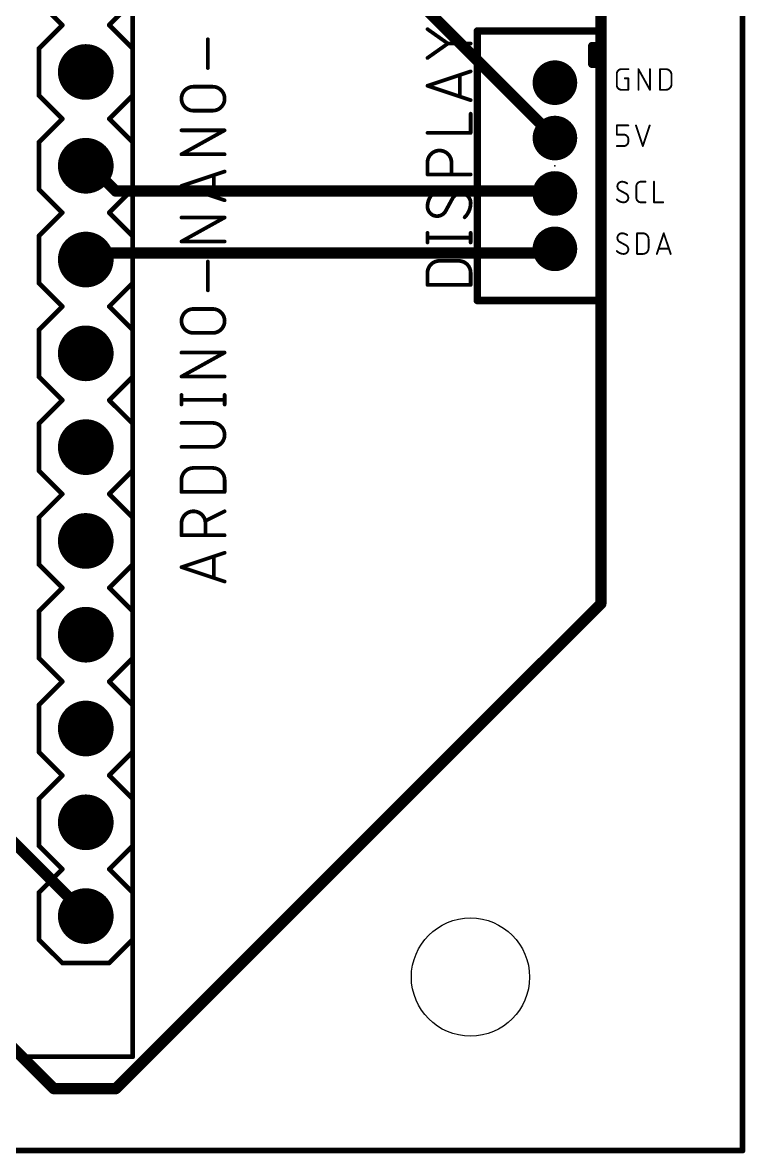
# Model space of a CAD drawing. Extents: x 0.6 to 3.55, y 0 to 3.95.
# Drawn here: x 2.783 to 3.553, y -0.003 to 1.203 of the extents above; entities that cross this region are included whole.
import ezdxf

# ---------------------------------------------------------------- set-up
doc = ezdxf.new("R2010")
doc.units = 0
for name, color, linetype in [('1', 12, 'CONTINUOUS'), ('16', 132, 'CONTINUOUS'), ('17', 110, 'CONTINUOUS'), ('20', 31, 'CONTINUOUS'), ('21', 253, 'CONTINUOUS'), ('23', 53, 'CONTINUOUS'), ('27', 253, 'CONTINUOUS')]:
    doc.layers.add(name, color=color, linetype=linetype)

# ---------------------------------------------------------------- blocks, each defined once
blk = doc.blocks.new('ROUNDP')
at = {"const_width": 0.5}
blk.add_lwpolyline([(0, -0.25, 1), (0, 0.25, 1), (0, -0.25)], format="xyb", dxfattribs=at)

msp = doc.modelspace()

# ---------------------------------------------------------------- linework, layer by layer
at = {"layer": '1', "const_width": 0.006}
for points in [[(3.55, 0), (3.55, 3.65)], [(0.6, 0), (3.55, 0)]]:
    msp.add_lwpolyline(points, dxfattribs=at)
at = {"layer": '1', "const_width": 0.003}
for points in [[(3.5485, 0, 1), (3.5515, 0)], [(3.55, -0.0015, 1), (3.55, 0.0015)]]:
    msp.add_lwpolyline(points, format="xyb", dxfattribs=at)
at = {"layer": '16', "const_width": 0.012}
for points in [[(3.399, 1.43), (3.399, 0.583)], [(3.079528, 1.35), (3.35, 1.079528)], [(2.86, 1.045), (2.85, 1.05)], [(2.86, 1.045), (2.882, 1.023)], [(2.882, 1.023), (3.344, 1.023)], [(3.344, 1.023), (3.35, 1.020472)], [(3.344, 0.957), (3.35, 0.961417)], [(2.86, 0.957), (2.85, 0.95)], [(2.86, 0.957), (3.344, 0.957)], [(3.399, 0.583), (2.882, 0.066)], [(2.849, 0.253), (2.607, 0.495)], [(2.849, 0.253), (2.85, 0.25)], [(2.816, 0.066), (2.64, 0.242)], [(2.882, 0.066), (2.816, 0.066)]]:
    msp.add_lwpolyline(points, dxfattribs=at)
at = {"layer": '16', "const_width": 0.006}
for points in [[(3.347879, 1.077406, 1), (3.352121, 1.081649)], [(2.851342, 1.052683, 1), (2.848658, 1.047317)], [(2.862121, 1.047121, 1), (2.857879, 1.042879)], [(2.858658, 1.042317, 1), (2.861342, 1.047683)], [(2.882, 1.026, 1), (2.882, 1.02)], [(2.879879, 1.020879, 1), (2.884121, 1.025121)], [(3.345165, 1.025765, 1), (3.342835, 1.020235)], [(3.344, 1.02, 1), (3.344, 1.026)], [(3.348835, 1.017708, 1), (3.351165, 1.023237)], [(3.351779, 0.959001, 1), (3.348221, 0.963833)], [(2.84828, 0.952458, 1), (2.85172, 0.947542)], [(2.86, 0.96, 1), (2.86, 0.954)], [(2.86172, 0.954542, 1), (2.85828, 0.959458)], [(3.342221, 0.959416, 1), (3.345779, 0.954584)], [(3.344, 0.954, 1), (3.344, 0.96)], [(3.396, 0.583, 1), (3.402, 0.583)], [(3.401121, 0.580879, 1), (3.396879, 0.585121)], [(2.851846, 0.253949, 1), (2.846154, 0.252051)], [(2.846879, 0.250879, 1), (2.851121, 0.255121)], [(2.847154, 0.249051, 1), (2.852846, 0.250949)], [(2.816, 0.069, 1), (2.816, 0.063)], [(2.813879, 0.063879, 1), (2.818121, 0.068121)], [(2.879879, 0.068121, 1), (2.884121, 0.063879)], [(2.882, 0.063, 1), (2.882, 0.069)]]:
    msp.add_lwpolyline(points, format="xyb", dxfattribs=at)
at = {"layer": '20'}
for p, q in [((3.549213, 0), (3.549213, 3.637008)), ((0.6, 0), (3.549213, 0))]:
    msp.add_line(p, q, dxfattribs=at)
msp.add_circle((3.26, 0.185), 0.062992, dxfattribs=at)
at = {"layer": '21'}
for points, const_width in [([(2.825, 1.2), (2.8, 1.225)], 0.005), ([(2.875, 1.2), (2.9, 1.225)], 0.005), ([(2.9, 1.175), (2.9, 1.225)], 0.005), ([(2.8, 1.175), (2.825, 1.2)], 0.005), ([(2.9, 1.175), (2.875, 1.2)], 0.005), ([(3.267323, 0.906299), (3.267323, 1.193701)], 0.008), ([(3.267323, 1.193701), (3.397244, 1.193701)], 0.008), ([(3.397244, 0.906299), (3.397244, 1.193701)], 0.008), ([(3.38937, 1.177953), (3.395276, 1.177953)], 0.008), ([(3.38937, 1.177953), (3.38937, 1.158268)], 0.008), ([(2.8, 1.125), (2.8, 1.175)], 0.005), ([(2.9, 1.125), (2.9, 1.175)], 0.005), ([(3.38937, 1.158268), (3.395276, 1.158268)], 0.008), ([(3.416, 1.135889), (3.416, 1.148111)], 0.002), ([(3.420889, 1.153), (3.428222, 1.153)], 0.002), ([(3.43904, 1.131), (3.43904, 1.153)], 0.002), ([(3.43904, 1.153), (3.451262, 1.131)], 0.002), ([(3.451262, 1.131), (3.451262, 1.153)], 0.002), ([(3.46208, 1.131), (3.46208, 1.153)], 0.002), ([(3.46208, 1.153), (3.468191, 1.153)], 0.002), ([(3.474302, 1.146889), (3.474302, 1.137111)], 0.002), ([(3.424555, 1.143222), (3.428222, 1.143222)], 0.002), ([(3.428222, 1.143222), (3.428222, 1.131)], 0.002), ([(2.825, 1.1), (2.8, 1.125)], 0.005), ([(2.875, 1.1), (2.9, 1.125)], 0.005), ([(2.9, 1.075), (2.9, 1.125)], 0.005), ([(3.428222, 1.131), (3.420889, 1.131)], 0.002), ([(3.468191, 1.131), (3.46208, 1.131)], 0.002), ([(2.8, 1.075), (2.825, 1.1)], 0.005), ([(2.9, 1.075), (2.875, 1.1)], 0.005), ([(3.416, 1.083222), (3.416, 1.093)], 0.002), ([(3.416, 1.093), (3.428222, 1.093)], 0.002), ([(3.436378, 1.093), (3.443711, 1.071)], 0.002), ([(3.443711, 1.071), (3.451044, 1.093)], 0.002), ([(2.8, 1.025), (2.8, 1.075)], 0.005), ([(2.9, 1.025), (2.9, 1.075)], 0.005), ([(3.423333, 1.083222), (3.416, 1.083222)], 0.002), ([(3.428222, 1.075889), (3.428222, 1.078333)], 0.002), ([(3.416, 1.071), (3.423333, 1.071)], 0.002), ([(2.825, 1), (2.8, 1.025)], 0.005), ([(2.875, 1), (2.9, 1.025)], 0.005), ([(2.9, 0.975), (2.9, 1.025)], 0.005), ([(3.425778, 1.020167), (3.419055, 1.023833)], 0.002), ([(3.436816, 1.015889), (3.436816, 1.028111)], 0.002), ([(3.441705, 1.033), (3.446594, 1.033)], 0.002), ([(3.455643, 1.033), (3.455643, 1.011)], 0.002), ([(2.8, 0.975), (2.825, 1)], 0.005), ([(2.9, 0.975), (2.875, 1)], 0.005), ([(3.446594, 1.011), (3.441705, 1.011)], 0.002), ([(3.455643, 1.011), (3.465421, 1.011)], 0.002), ([(2.8, 0.925), (2.8, 0.975)], 0.005), ([(2.9, 0.925), (2.9, 0.975)], 0.005), ([(3.4376, 0.956), (3.4376, 0.978)], 0.002), ([(3.4376, 0.978), (3.443711, 0.978)], 0.002), ([(3.458698, 0.956), (3.466031, 0.978)], 0.002), ([(3.466031, 0.978), (3.473364, 0.956)], 0.002), ([(3.425778, 0.965167), (3.419055, 0.968833)], 0.002), ([(3.449822, 0.971889), (3.449822, 0.962111)], 0.002), ([(3.443711, 0.956), (3.4376, 0.956)], 0.002), ([(3.471531, 0.9615), (3.460531, 0.9615)], 0.002), ([(2.825, 0.9), (2.8, 0.925)], 0.005), ([(2.875, 0.9), (2.9, 0.925)], 0.005), ([(2.9, 0.875), (2.9, 0.925)], 0.005), ([(3.397244, 0.906299), (3.267323, 0.906299)], 0.008), ([(2.8, 0.875), (2.825, 0.9)], 0.005), ([(2.9, 0.875), (2.875, 0.9)], 0.005), ([(2.8, 0.825), (2.8, 0.875)], 0.005), ([(2.9, 0.825), (2.9, 0.875)], 0.005), ([(2.825, 0.8), (2.8, 0.825)], 0.005), ([(2.875, 0.8), (2.9, 0.825)], 0.005), ([(2.9, 0.775), (2.9, 0.825)], 0.005), ([(2.8, 0.775), (2.825, 0.8)], 0.005), ([(2.9, 0.775), (2.875, 0.8)], 0.005), ([(2.8, 0.725), (2.8, 0.775)], 0.005), ([(2.9, 0.725), (2.9, 0.775)], 0.005), ([(2.825, 0.7), (2.8, 0.725)], 0.005), ([(2.875, 0.7), (2.9, 0.725)], 0.005), ([(2.9, 0.675), (2.9, 0.725)], 0.005), ([(2.8, 0.675), (2.825, 0.7)], 0.005), ([(2.9, 0.675), (2.875, 0.7)], 0.005), ([(2.8, 0.625), (2.8, 0.675)], 0.005), ([(2.9, 0.625), (2.9, 0.675)], 0.005), ([(2.825, 0.6), (2.8, 0.625)], 0.005), ([(2.875, 0.6), (2.9, 0.625)], 0.005), ([(2.9, 0.575), (2.9, 0.625)], 0.005), ([(2.8, 0.575), (2.825, 0.6)], 0.005), ([(2.9, 0.575), (2.875, 0.6)], 0.005), ([(2.8, 0.525), (2.8, 0.575)], 0.005), ([(2.9, 0.475), (2.9, 0.575)], 0.005), ([(2.8, 0.525), (2.825, 0.5)], 0.005), ([(2.9, 0.525), (2.875, 0.5)], 0.005), ([(2.825, 0.5), (2.8, 0.475)], 0.005), ([(2.9, 0.475), (2.875, 0.5)], 0.005), ([(2.8, 0.475), (2.8, 0.425)], 0.005), ([(2.9, 0.425), (2.9, 0.475)], 0.005), ([(2.8, 0.425), (2.825, 0.4)], 0.005), ([(2.875, 0.4), (2.9, 0.425)], 0.005), ([(2.9, 0.375), (2.9, 0.425)], 0.005), ([(2.825, 0.4), (2.8, 0.375)], 0.005), ([(2.9, 0.375), (2.875, 0.4)], 0.005), ([(2.8, 0.375), (2.8, 0.325)], 0.005), ([(2.9, 0.325), (2.9, 0.375)], 0.005), ([(2.8, 0.325), (2.825, 0.3)], 0.005), ([(2.875, 0.3), (2.9, 0.325)], 0.005), ([(2.9, 0.275), (2.9, 0.325)], 0.005), ([(2.825, 0.3), (2.8, 0.275)], 0.005), ([(2.9, 0.275), (2.875, 0.3)], 0.005), ([(2.8, 0.275), (2.8, 0.225)], 0.005), ([(2.9, 0.225), (2.9, 0.275)], 0.005), ([(2.8, 0.225), (2.825, 0.2)], 0.005), ([(2.875, 0.2), (2.9, 0.225)], 0.005), ([(2.9, 0.1), (2.9, 0.225)], 0.005), ([(2.825, 0.2), (2.875, 0.2)], 0.005), ([(2.675, 0.1), (2.9, 0.1)], 0.005)]:
    msp.add_lwpolyline(points, dxfattribs=dict(at, const_width=const_width))
for points, const_width in [([(2.825884, 1.199116, 1), (2.824116, 1.200884)], 0.0025), ([(2.824116, 1.199116, 1), (2.825884, 1.200884)], 0.0025), ([(2.875884, 1.200884, 1), (2.874116, 1.199116)], 0.0025), ([(2.874116, 1.200884, 1), (2.875884, 1.199116)], 0.0025), ([(3.269323, 1.193701, 1), (3.265323, 1.193701)], 0.004), ([(3.267323, 1.195701, 1), (3.267323, 1.191701)], 0.004), ([(3.399244, 1.193701, 1), (3.395244, 1.193701)], 0.004), ([(3.397244, 1.191701, 1), (3.397244, 1.195701)], 0.004), ([(3.38937, 1.179953, 1), (3.38937, 1.175953)], 0.004), ([(3.39137, 1.177953, 1), (3.38737, 1.177953)], 0.004), ([(3.395276, 1.175953, 1), (3.395276, 1.179953)], 0.004), ([(2.80125, 1.175, 1), (2.79875, 1.175)], 0.0025), ([(2.799116, 1.175884, 1), (2.800884, 1.174116)], 0.0025), ([(2.90125, 1.175, 1), (2.89875, 1.175)], 0.0025), ([(2.89875, 1.175, 1), (2.90125, 1.175)], 0.0025), ([(2.899116, 1.174116, 1), (2.900884, 1.175884)], 0.0025), ([(3.38937, 1.160268, 1), (3.38937, 1.156268)], 0.004), ([(3.38737, 1.158268, 1), (3.39137, 1.158268)], 0.004), ([(3.395276, 1.156268, 1), (3.395276, 1.160268)], 0.004), ([(3.420889, 1.153, 0.414206), (3.416, 1.148111)], 0.002), ([(3.4165, 1.148111, 1), (3.4155, 1.148111)], 0.001), ([(3.4155, 1.148111, 1), (3.4165, 1.148111)], 0.001), ([(3.420889, 1.1535, 1), (3.420889, 1.1525)], 0.001), ([(3.420889, 1.1525, 1), (3.420889, 1.1535)], 0.001), ([(3.428222, 1.1525, 1), (3.428222, 1.1535)], 0.001), ([(3.43954, 1.153, 1), (3.43854, 1.153)], 0.001), ([(3.439477, 1.153243, 1), (3.438603, 1.152757)], 0.001), ([(3.451762, 1.153, 1), (3.450762, 1.153)], 0.001), ([(3.46258, 1.153, 1), (3.46158, 1.153)], 0.001), ([(3.46208, 1.1535, 1), (3.46208, 1.1525)], 0.001), ([(3.474302, 1.146889, 0.414219), (3.468191, 1.153)], 0.002), ([(3.468191, 1.1535, 1), (3.468191, 1.1525)], 0.001), ([(3.468191, 1.1525, 1), (3.468191, 1.1535)], 0.001), ([(3.474802, 1.146889, 1), (3.473802, 1.146889)], 0.001), ([(3.473802, 1.146889, 1), (3.474802, 1.146889)], 0.001), ([(3.416, 1.135889, 0.414214), (3.420889, 1.131)], 0.002), ([(3.4165, 1.135889, 1), (3.4155, 1.135889)], 0.001), ([(3.4155, 1.135889, 1), (3.4165, 1.135889)], 0.001), ([(3.424555, 1.143722, 1), (3.424555, 1.142722)], 0.001), ([(3.428722, 1.143222, 1), (3.427722, 1.143222)], 0.001), ([(3.428222, 1.142722, 1), (3.428222, 1.143722)], 0.001), ([(3.468191, 1.131, 0.414208), (3.474302, 1.137111)], 0.002), ([(3.474802, 1.137111, 1), (3.473802, 1.137111)], 0.001), ([(3.473802, 1.137111, 1), (3.474802, 1.137111)], 0.001), ([(2.800884, 1.125884, 1), (2.799116, 1.124116)], 0.0025), ([(2.79875, 1.125, 1), (2.80125, 1.125)], 0.0025), ([(2.90125, 1.125, 1), (2.89875, 1.125)], 0.0025), ([(2.89875, 1.125, 1), (2.90125, 1.125)], 0.0025), ([(2.900884, 1.124116, 1), (2.899116, 1.125884)], 0.0025), ([(3.420889, 1.1315, 1), (3.420889, 1.1305)], 0.001), ([(3.420889, 1.1305, 1), (3.420889, 1.1315)], 0.001), ([(3.427722, 1.131, 1), (3.428722, 1.131)], 0.001), ([(3.428222, 1.1305, 1), (3.428222, 1.1315)], 0.001), ([(3.43854, 1.131, 1), (3.43954, 1.131)], 0.001), ([(3.450762, 1.131, 1), (3.451762, 1.131)], 0.001), ([(3.450825, 1.130757, 1), (3.451699, 1.131243)], 0.001), ([(3.46208, 1.1315, 1), (3.46208, 1.1305)], 0.001), ([(3.46158, 1.131, 1), (3.46258, 1.131)], 0.001), ([(3.468191, 1.1315, 1), (3.468191, 1.1305)], 0.001), ([(3.468191, 1.1305, 1), (3.468191, 1.1315)], 0.001), ([(2.825884, 1.099116, 1), (2.824116, 1.100884)], 0.0025), ([(2.824116, 1.099116, 1), (2.825884, 1.100884)], 0.0025), ([(2.875884, 1.100884, 1), (2.874116, 1.099116)], 0.0025), ([(2.874116, 1.100884, 1), (2.875884, 1.099116)], 0.0025), ([(3.4165, 1.093, 1), (3.4155, 1.093)], 0.001), ([(3.416, 1.0935, 1), (3.416, 1.0925)], 0.001), ([(3.428222, 1.0925, 1), (3.428222, 1.0935)], 0.001), ([(3.436852, 1.093158, 1), (3.435903, 1.092842)], 0.001), ([(3.451519, 1.092842, 1), (3.45057, 1.093158)], 0.001), ([(2.80125, 1.075, 1), (2.79875, 1.075)], 0.0025), ([(2.799116, 1.075884, 1), (2.800884, 1.074116)], 0.0025), ([(2.90125, 1.075, 1), (2.89875, 1.075)], 0.0025), ([(2.89875, 1.075, 1), (2.90125, 1.075)], 0.0025), ([(2.899116, 1.074116, 1), (2.900884, 1.075884)], 0.0025), ([(3.416, 1.083722, 1), (3.416, 1.082722)], 0.001), ([(3.4155, 1.083222, 1), (3.4165, 1.083222)], 0.001), ([(3.428222, 1.078333, 0.414214), (3.423333, 1.083222)], 0.002), ([(3.423333, 1.083722, 1), (3.423333, 1.082722)], 0.001), ([(3.423333, 1.071, 0.414206), (3.428222, 1.075889)], 0.002), ([(3.423333, 1.082722, 1), (3.423333, 1.083722)], 0.001), ([(3.428722, 1.078333, 1), (3.427722, 1.078333)], 0.001), ([(3.427722, 1.078333, 1), (3.428722, 1.078333)], 0.001), ([(3.428722, 1.075889, 1), (3.427722, 1.075889)], 0.001), ([(3.427722, 1.075889, 1), (3.428722, 1.075889)], 0.001), ([(3.416, 1.0715, 1), (3.416, 1.0705)], 0.001), ([(3.423333, 1.0715, 1), (3.423333, 1.0705)], 0.001), ([(3.423333, 1.0705, 1), (3.423333, 1.0715)], 0.001), ([(3.443237, 1.071158, 1), (3.444185, 1.070842)], 0.001), ([(3.443237, 1.070842, 1), (3.444185, 1.071158)], 0.001), ([(2.800884, 1.025884, 1), (2.799116, 1.024116)], 0.0025), ([(2.79875, 1.025, 1), (2.80125, 1.025)], 0.0025), ([(2.90125, 1.025, 1), (2.89875, 1.025)], 0.0025), ([(2.89875, 1.025, 1), (2.90125, 1.025)], 0.0025), ([(2.900884, 1.024116, 1), (2.899116, 1.025884)], 0.0025), ([(3.4215, 1.033, 0.414221), (3.416611, 1.028111)], 0.002), ([(3.416611, 1.028111, 0.265556), (3.419055, 1.023833)], 0.002), ([(3.417111, 1.028111, 1), (3.416111, 1.028111)], 0.001), ([(3.416111, 1.028111, 1), (3.417111, 1.028111)], 0.001), ([(3.419295, 1.024272, 1), (3.418816, 1.023394)], 0.001), ([(3.427, 1.031167, 0.162271), (3.4215, 1.033)], 0.002), ([(3.4215, 1.0335, 1), (3.4215, 1.0325)], 0.001), ([(3.4215, 1.0325, 1), (3.4215, 1.0335)], 0.001), ([(3.4267, 1.030767, 1), (3.4273, 1.031567)], 0.001), ([(3.441705, 1.033, 0.414206), (3.436816, 1.028111)], 0.002), ([(3.437316, 1.028111, 1), (3.436316, 1.028111)], 0.001), ([(3.436316, 1.028111, 1), (3.437316, 1.028111)], 0.001), ([(3.441705, 1.0335, 1), (3.441705, 1.0325)], 0.001), ([(3.441705, 1.0325, 1), (3.441705, 1.0335)], 0.001), ([(3.446594, 1.0325, 1), (3.446594, 1.0335)], 0.001), ([(3.456143, 1.033, 1), (3.455143, 1.033)], 0.001), ([(3.416355, 1.014408, 1), (3.415645, 1.013703)], 0.001), ([(3.416, 1.014055, 0.199996), (3.423333, 1.011)], 0.002), ([(3.418802, 1.023403, 1), (3.419309, 1.024264)], 0.001), ([(3.423333, 1.011, 0.414214), (3.428222, 1.015889)], 0.002), ([(3.428222, 1.015889, 0.265567), (3.425778, 1.020167)], 0.002), ([(3.426032, 1.020597, 1), (3.425524, 1.019736)], 0.001), ([(3.425538, 1.019728, 1), (3.426017, 1.020606)], 0.001), ([(3.428722, 1.015889, 1), (3.427722, 1.015889)], 0.001), ([(3.427722, 1.015889, 1), (3.428722, 1.015889)], 0.001), ([(3.436816, 1.015889, 0.414214), (3.441705, 1.011)], 0.002), ([(3.437316, 1.015889, 1), (3.436316, 1.015889)], 0.001), ([(3.436316, 1.015889, 1), (3.437316, 1.015889)], 0.001), ([(2.825884, 0.999116, 1), (2.824116, 1.000884)], 0.0025), ([(2.824116, 0.999116, 1), (2.825884, 1.000884)], 0.0025), ([(2.875884, 1.000884, 1), (2.874116, 0.999116)], 0.0025), ([(2.874116, 1.000884, 1), (2.875884, 0.999116)], 0.0025), ([(3.423333, 1.0115, 1), (3.423333, 1.0105)], 0.001), ([(3.423333, 1.0105, 1), (3.423333, 1.0115)], 0.001), ([(3.441705, 1.0115, 1), (3.441705, 1.0105)], 0.001), ([(3.441705, 1.0105, 1), (3.441705, 1.0115)], 0.001), ([(3.446594, 1.0105, 1), (3.446594, 1.0115)], 0.001), ([(3.455643, 1.0115, 1), (3.455643, 1.0105)], 0.001), ([(3.455143, 1.011, 1), (3.456143, 1.011)], 0.001), ([(3.465421, 1.0105, 1), (3.465421, 1.0115)], 0.001), ([(2.80125, 0.975, 1), (2.79875, 0.975)], 0.0025), ([(2.799116, 0.975884, 1), (2.800884, 0.974116)], 0.0025), ([(2.90125, 0.975, 1), (2.89875, 0.975)], 0.0025), ([(2.899116, 0.974116, 1), (2.900884, 0.975884)], 0.0025), ([(3.4215, 0.978, 0.414221), (3.416611, 0.973111)], 0.002), ([(3.427, 0.976167, 0.162271), (3.4215, 0.978)], 0.002), ([(3.4215, 0.9785, 1), (3.4215, 0.9775)], 0.001), ([(3.4215, 0.9775, 1), (3.4215, 0.9785)], 0.001), ([(3.4267, 0.975767, 1), (3.4273, 0.976567)], 0.001), ([(3.4381, 0.978, 1), (3.4371, 0.978)], 0.001), ([(3.4376, 0.9785, 1), (3.4376, 0.9775)], 0.001), ([(3.449822, 0.971889, 0.414219), (3.443711, 0.978)], 0.002), ([(3.443711, 0.9785, 1), (3.443711, 0.9775)], 0.001), ([(3.443711, 0.9775, 1), (3.443711, 0.9785)], 0.001), ([(3.466505, 0.978158, 1), (3.465557, 0.977842)], 0.001), ([(3.466505, 0.977842, 1), (3.465557, 0.978158)], 0.001), ([(2.89875, 0.975, 1), (2.90125, 0.975)], 0.0025), ([(3.416611, 0.973111, 0.265556), (3.419055, 0.968833)], 0.002), ([(3.417111, 0.973111, 1), (3.416111, 0.973111)], 0.001), ([(3.416111, 0.973111, 1), (3.417111, 0.973111)], 0.001), ([(3.419295, 0.969272, 1), (3.418816, 0.968394)], 0.001), ([(3.418802, 0.968403, 1), (3.419309, 0.969264)], 0.001), ([(3.428222, 0.960889, 0.265567), (3.425778, 0.965167)], 0.002), ([(3.426032, 0.965597, 1), (3.425524, 0.964736)], 0.001), ([(3.425538, 0.964728, 1), (3.426017, 0.965606)], 0.001), ([(3.450322, 0.971889, 1), (3.449322, 0.971889)], 0.001), ([(3.449322, 0.971889, 1), (3.450322, 0.971889)], 0.001), ([(3.416355, 0.959408, 1), (3.415645, 0.958703)], 0.001), ([(3.416, 0.959055, 0.199996), (3.423333, 0.956)], 0.002), ([(3.423333, 0.956, 0.414214), (3.428222, 0.960889)], 0.002), ([(3.423333, 0.9565, 1), (3.423333, 0.9555)], 0.001), ([(3.423333, 0.9555, 1), (3.423333, 0.9565)], 0.001), ([(3.428722, 0.960889, 1), (3.427722, 0.960889)], 0.001), ([(3.427722, 0.960889, 1), (3.428722, 0.960889)], 0.001), ([(3.4376, 0.9565, 1), (3.4376, 0.9555)], 0.001), ([(3.4371, 0.956, 1), (3.4381, 0.956)], 0.001), ([(3.443711, 0.956, 0.414208), (3.449822, 0.962111)], 0.002), ([(3.443711, 0.9565, 1), (3.443711, 0.9555)], 0.001), ([(3.443711, 0.9555, 1), (3.443711, 0.9565)], 0.001), ([(3.450322, 0.962111, 1), (3.449322, 0.962111)], 0.001), ([(3.449322, 0.962111, 1), (3.450322, 0.962111)], 0.001), ([(3.458223, 0.956158, 1), (3.459172, 0.955842)], 0.001), ([(3.460531, 0.962, 1), (3.460531, 0.961)], 0.001), ([(3.471531, 0.961, 1), (3.471531, 0.962)], 0.001), ([(3.47289, 0.955842, 1), (3.473839, 0.956158)], 0.001), ([(2.800884, 0.925884, 1), (2.799116, 0.924116)], 0.0025), ([(2.79875, 0.925, 1), (2.80125, 0.925)], 0.0025), ([(2.90125, 0.925, 1), (2.89875, 0.925)], 0.0025), ([(2.89875, 0.925, 1), (2.90125, 0.925)], 0.0025), ([(2.900884, 0.924116, 1), (2.899116, 0.925884)], 0.0025), ([(3.267323, 0.908299, 1), (3.267323, 0.904299)], 0.004), ([(3.265323, 0.906299, 1), (3.269323, 0.906299)], 0.004), ([(3.395244, 0.906299, 1), (3.399244, 0.906299)], 0.004), ([(3.397244, 0.904299, 1), (3.397244, 0.908299)], 0.004), ([(2.825884, 0.899116, 1), (2.824116, 0.900884)], 0.0025), ([(2.824116, 0.899116, 1), (2.825884, 0.900884)], 0.0025), ([(2.875884, 0.900884, 1), (2.874116, 0.899116)], 0.0025), ([(2.874116, 0.900884, 1), (2.875884, 0.899116)], 0.0025), ([(2.80125, 0.875, 1), (2.79875, 0.875)], 0.0025), ([(2.799116, 0.875884, 1), (2.800884, 0.874116)], 0.0025), ([(2.90125, 0.875, 1), (2.89875, 0.875)], 0.0025), ([(2.89875, 0.875, 1), (2.90125, 0.875)], 0.0025), ([(2.899116, 0.874116, 1), (2.900884, 0.875884)], 0.0025), ([(2.800884, 0.825884, 1), (2.799116, 0.824116)], 0.0025), ([(2.79875, 0.825, 1), (2.80125, 0.825)], 0.0025), ([(2.90125, 0.825, 1), (2.89875, 0.825)], 0.0025), ([(2.89875, 0.825, 1), (2.90125, 0.825)], 0.0025), ([(2.900884, 0.824116, 1), (2.899116, 0.825884)], 0.0025), ([(2.825884, 0.799116, 1), (2.824116, 0.800884)], 0.0025), ([(2.824116, 0.799116, 1), (2.825884, 0.800884)], 0.0025), ([(2.875884, 0.800884, 1), (2.874116, 0.799116)], 0.0025), ([(2.874116, 0.800884, 1), (2.875884, 0.799116)], 0.0025), ([(2.80125, 0.775, 1), (2.79875, 0.775)], 0.0025), ([(2.799116, 0.775884, 1), (2.800884, 0.774116)], 0.0025), ([(2.90125, 0.775, 1), (2.89875, 0.775)], 0.0025), ([(2.89875, 0.775, 1), (2.90125, 0.775)], 0.0025), ([(2.899116, 0.774116, 1), (2.900884, 0.775884)], 0.0025), ([(2.800884, 0.725884, 1), (2.799116, 0.724116)], 0.0025), ([(2.79875, 0.725, 1), (2.80125, 0.725)], 0.0025), ([(2.90125, 0.725, 1), (2.89875, 0.725)], 0.0025), ([(2.89875, 0.725, 1), (2.90125, 0.725)], 0.0025), ([(2.900884, 0.724116, 1), (2.899116, 0.725884)], 0.0025), ([(2.825884, 0.699116, 1), (2.824116, 0.700884)], 0.0025), ([(2.824116, 0.699116, 1), (2.825884, 0.700884)], 0.0025), ([(2.875884, 0.700884, 1), (2.874116, 0.699116)], 0.0025), ([(2.874116, 0.700884, 1), (2.875884, 0.699116)], 0.0025), ([(2.80125, 0.675, 1), (2.79875, 0.675)], 0.0025), ([(2.799116, 0.675884, 1), (2.800884, 0.674116)], 0.0025), ([(2.90125, 0.675, 1), (2.89875, 0.675)], 0.0025), ([(2.89875, 0.675, 1), (2.90125, 0.675)], 0.0025), ([(2.899116, 0.674116, 1), (2.900884, 0.675884)], 0.0025), ([(2.800884, 0.625884, 1), (2.799116, 0.624116)], 0.0025), ([(2.90125, 0.625, 1), (2.89875, 0.625)], 0.0025), ([(2.900884, 0.624116, 1), (2.899116, 0.625884)], 0.0025), ([(2.79875, 0.625, 1), (2.80125, 0.625)], 0.0025), ([(2.89875, 0.625, 1), (2.90125, 0.625)], 0.0025), ([(2.825884, 0.599116, 1), (2.824116, 0.600884)], 0.0025), ([(2.824116, 0.599116, 1), (2.825884, 0.600884)], 0.0025), ([(2.875884, 0.600884, 1), (2.874116, 0.599116)], 0.0025), ([(2.874116, 0.600884, 1), (2.875884, 0.599116)], 0.0025), ([(2.80125, 0.575, 1), (2.79875, 0.575)], 0.0025), ([(2.799116, 0.575884, 1), (2.800884, 0.574116)], 0.0025), ([(2.90125, 0.575, 1), (2.89875, 0.575)], 0.0025), ([(2.89875, 0.575, 1), (2.90125, 0.575)], 0.0025), ([(2.899116, 0.574116, 1), (2.900884, 0.575884)], 0.0025), ([(2.800884, 0.525884, 1), (2.799116, 0.524116)], 0.0025), ([(2.79875, 0.525, 1), (2.80125, 0.525)], 0.0025), ([(2.900884, 0.524116, 1), (2.899116, 0.525884)], 0.0025), ([(2.825884, 0.499116, 1), (2.824116, 0.500884)], 0.0025), ([(2.824116, 0.499116, 1), (2.825884, 0.500884)], 0.0025), ([(2.875884, 0.500884, 1), (2.874116, 0.499116)], 0.0025), ([(2.874116, 0.500884, 1), (2.875884, 0.499116)], 0.0025), ([(2.80125, 0.475, 1), (2.79875, 0.475)], 0.0025), ([(2.799116, 0.475884, 1), (2.800884, 0.474116)], 0.0025), ([(2.90125, 0.475, 1), (2.89875, 0.475)], 0.0025), ([(2.89875, 0.475, 1), (2.90125, 0.475)], 0.0025), ([(2.899116, 0.474116, 1), (2.900884, 0.475884)], 0.0025), ([(2.800884, 0.425884, 1), (2.799116, 0.424116)], 0.0025), ([(2.79875, 0.425, 1), (2.80125, 0.425)], 0.0025), ([(2.90125, 0.425, 1), (2.89875, 0.425)], 0.0025), ([(2.89875, 0.425, 1), (2.90125, 0.425)], 0.0025), ([(2.900884, 0.424116, 1), (2.899116, 0.425884)], 0.0025), ([(2.825884, 0.399116, 1), (2.824116, 0.400884)], 0.0025), ([(2.824116, 0.399116, 1), (2.825884, 0.400884)], 0.0025), ([(2.875884, 0.400884, 1), (2.874116, 0.399116)], 0.0025), ([(2.874116, 0.400884, 1), (2.875884, 0.399116)], 0.0025), ([(2.80125, 0.375, 1), (2.79875, 0.375)], 0.0025), ([(2.799116, 0.375884, 1), (2.800884, 0.374116)], 0.0025), ([(2.90125, 0.375, 1), (2.89875, 0.375)], 0.0025), ([(2.89875, 0.375, 1), (2.90125, 0.375)], 0.0025), ([(2.899116, 0.374116, 1), (2.900884, 0.375884)], 0.0025), ([(2.800884, 0.325884, 1), (2.799116, 0.324116)], 0.0025), ([(2.79875, 0.325, 1), (2.80125, 0.325)], 0.0025), ([(2.90125, 0.325, 1), (2.89875, 0.325)], 0.0025), ([(2.89875, 0.325, 1), (2.90125, 0.325)], 0.0025), ([(2.900884, 0.324116, 1), (2.899116, 0.325884)], 0.0025), ([(2.825884, 0.299116, 1), (2.824116, 0.300884)], 0.0025), ([(2.824116, 0.299116, 1), (2.825884, 0.300884)], 0.0025), ([(2.875884, 0.300884, 1), (2.874116, 0.299116)], 0.0025), ([(2.874116, 0.300884, 1), (2.875884, 0.299116)], 0.0025), ([(2.80125, 0.275, 1), (2.79875, 0.275)], 0.0025), ([(2.90125, 0.275, 1), (2.89875, 0.275)], 0.0025), ([(2.799116, 0.275884, 1), (2.800884, 0.274116)], 0.0025), ([(2.89875, 0.275, 1), (2.90125, 0.275)], 0.0025), ([(2.899116, 0.274116, 1), (2.900884, 0.275884)], 0.0025), ([(2.800884, 0.225884, 1), (2.799116, 0.224116)], 0.0025), ([(2.79875, 0.225, 1), (2.80125, 0.225)], 0.0025), ([(2.90125, 0.225, 1), (2.89875, 0.225)], 0.0025), ([(2.89875, 0.225, 1), (2.90125, 0.225)], 0.0025), ([(2.900884, 0.224116, 1), (2.899116, 0.225884)], 0.0025), ([(2.825, 0.20125, 1), (2.825, 0.19875)], 0.0025), ([(2.824116, 0.199116, 1), (2.825884, 0.200884)], 0.0025), ([(2.874116, 0.200884, 1), (2.875884, 0.199116)], 0.0025), ([(2.875, 0.19875, 1), (2.875, 0.20125)], 0.0025), ([(2.89875, 0.1, 1), (2.90125, 0.1)], 0.0025), ([(2.9, 0.09875, 1), (2.9, 0.10125)], 0.0025)]:
    msp.add_lwpolyline(points, format="xyb", dxfattribs=dict(at, const_width=const_width))
at = {"layer": '23'}
msp.add_point((3.35, 1.05), dxfattribs=at)
at = {"layer": '27', "const_width": 0.004}
for points in [[(3.235927, 1.180305), (3.214205, 1.195638)], [(2.980111, 1.154194), (2.980111, 1.184861)], [(3.214205, 1.164971), (3.235927, 1.180305)], [(3.260205, 1.180305), (3.235927, 1.180305)], [(3.214205, 1.135305), (3.260205, 1.150638)], [(3.248705, 1.146805), (3.248705, 1.123805)], [(2.964778, 1.134305), (2.985222, 1.134305)], [(3.260205, 1.119971), (3.214205, 1.135305)], [(2.985222, 1.10875), (2.964778, 1.10875)], [(3.260205, 1.085116), (3.260205, 1.10556)], [(2.952, 1.06225), (2.998, 1.087805)], [(2.998, 1.087805), (2.952, 1.087805)], [(3.214205, 1.085116), (3.260205, 1.085116)], [(2.998, 1.06225), (2.952, 1.06225)], [(3.214205, 1.040694), (3.214205, 1.053471)], [(3.23976, 1.053471), (3.23976, 1.040694)], [(2.952, 1.028528), (2.998, 1.043861)], [(2.9865, 1.040028), (2.9865, 1.017028)], [(3.260205, 1.040694), (3.214205, 1.040694)], [(2.998, 1.013194), (2.952, 1.028528)], [(3.241038, 1.015471), (3.233371, 1.001416)], [(2.952, 0.96925), (2.998, 0.994805)], [(2.998, 0.994805), (2.952, 0.994805)], [(3.214205, 0.968194), (3.214205, 0.978416)], [(3.260205, 0.968194), (3.260205, 0.978416)], [(2.998, 0.96925), (2.952, 0.96925)], [(3.214205, 0.973305), (3.260205, 0.973305)], [(2.980111, 0.917195), (2.980111, 0.947861)], [(3.226983, 0.948583), (3.247427, 0.948583)], [(3.214205, 0.923027), (3.214205, 0.935805)], [(3.260205, 0.935805), (3.260205, 0.923027)], [(3.260205, 0.923027), (3.214205, 0.923027)], [(2.964778, 0.897306), (2.985222, 0.897306)], [(2.985222, 0.87175), (2.964778, 0.87175)], [(2.952, 0.82525), (2.998, 0.850806)], [(2.998, 0.850806), (2.952, 0.850806)], [(2.998, 0.82525), (2.952, 0.82525)], [(2.952, 0.795417), (2.952, 0.805639)], [(2.952, 0.800528), (2.998, 0.800528)], [(2.998, 0.795417), (2.998, 0.805639)], [(2.985222, 0.775806), (2.952, 0.775806)], [(2.952, 0.75025), (2.985222, 0.75025)], [(2.964778, 0.727806), (2.985222, 0.727806)], [(2.952, 0.70225), (2.952, 0.715028)], [(2.998, 0.715028), (2.998, 0.70225)], [(2.998, 0.70225), (2.952, 0.70225)], [(2.998, 0.681596), (2.977556, 0.671374)], [(2.952, 0.65604), (2.952, 0.668818)], [(2.977556, 0.668818), (2.977556, 0.65604)], [(2.998, 0.65604), (2.952, 0.65604)], [(2.952, 0.622028), (2.998, 0.637362)], [(2.9865, 0.633528), (2.9865, 0.610528)], [(2.998, 0.606695), (2.952, 0.622028)]]:
    msp.add_lwpolyline(points, dxfattribs=at)
at = {"layer": '27'}
for points, const_width in [([(3.214781, 1.196455, 1), (3.213628, 1.194821)], 0.002), ([(2.981111, 1.184861, 1), (2.979111, 1.184861)], 0.002), ([(3.235927, 1.181305, 1), (3.235927, 1.179305)], 0.002), ([(3.236504, 1.179488, 1), (3.23535, 1.181121)], 0.002), ([(3.23535, 1.179488, 1), (3.236504, 1.181121)], 0.002), ([(3.260205, 1.179305, 1), (3.260205, 1.181305)], 0.002), ([(3.213628, 1.165788, 1), (3.214781, 1.164154)], 0.002), ([(2.979111, 1.154194, 1), (2.981111, 1.154194)], 0.002), ([(3.249705, 1.146805, 1), (3.247705, 1.146805)], 0.002), ([(3.260521, 1.149689, 1), (3.259888, 1.151586)], 0.002), ([(2.964778, 1.134305, 1), (2.964778, 1.10875)], 0.004), ([(2.964778, 1.135305, 1), (2.964778, 1.133305)], 0.002), ([(2.964778, 1.133305, 1), (2.964778, 1.135305)], 0.002), ([(2.985222, 1.10875, 1), (2.985222, 1.134305)], 0.004), ([(2.985222, 1.135305, 1), (2.985222, 1.133305)], 0.002), ([(2.985222, 1.133305, 1), (2.985222, 1.135305)], 0.002), ([(3.214521, 1.136253, 1), (3.213888, 1.134356)], 0.002), ([(3.213888, 1.136253, 1), (3.214521, 1.134356)], 0.002), ([(3.247705, 1.123805, 1), (3.249705, 1.123805)], 0.002), ([(3.259888, 1.119023, 1), (3.260521, 1.12092)], 0.002), ([(2.964778, 1.10975, 1), (2.964778, 1.10775)], 0.002), ([(2.964778, 1.10775, 1), (2.964778, 1.10975)], 0.002), ([(2.985222, 1.10975, 1), (2.985222, 1.10775)], 0.002), ([(2.985222, 1.10775, 1), (2.985222, 1.10975)], 0.002), ([(3.261205, 1.10556, 1), (3.259205, 1.10556)], 0.002), ([(2.952, 1.088805, 1), (2.952, 1.086805)], 0.002), ([(2.998486, 1.086931, 1), (2.997514, 1.08868)], 0.002), ([(2.998, 1.086805, 1), (2.998, 1.088805)], 0.002), ([(3.214205, 1.086116, 1), (3.214205, 1.084116)], 0.002), ([(3.259205, 1.085116, 1), (3.261205, 1.085116)], 0.002), ([(3.260205, 1.084116, 1), (3.260205, 1.086116)], 0.002), ([(2.952, 1.06325, 1), (2.952, 1.06125)], 0.002), ([(2.951514, 1.063124, 1), (2.952486, 1.061376)], 0.002), ([(2.998, 1.06125, 1), (2.998, 1.06325)], 0.002), ([(3.23976, 1.053471, 1), (3.214205, 1.053471)], 0.004), ([(3.215205, 1.053471, 1), (3.213205, 1.053471)], 0.002), ([(3.213205, 1.053471, 1), (3.215205, 1.053471)], 0.002), ([(3.24076, 1.053471, 1), (3.23876, 1.053471)], 0.002), ([(3.23876, 1.053471, 1), (3.24076, 1.053471)], 0.002), ([(2.9875, 1.040028, 1), (2.9855, 1.040028)], 0.002), ([(2.998316, 1.042912, 1), (2.997684, 1.04481)], 0.002), ([(3.214205, 1.041694, 1), (3.214205, 1.039694)], 0.002), ([(3.213205, 1.040694, 1), (3.215205, 1.040694)], 0.002), ([(3.23876, 1.040694, 1), (3.24076, 1.040694)], 0.002), ([(3.260205, 1.039694, 1), (3.260205, 1.041694)], 0.002), ([(2.952316, 1.029476, 1), (2.951684, 1.027579)], 0.002), ([(2.951684, 1.029476, 1), (2.952316, 1.027579)], 0.002), ([(2.9855, 1.017028, 1), (2.9875, 1.017028)], 0.002), ([(2.997684, 1.012246, 1), (2.998316, 1.014143)], 0.002), ([(3.218038, 1.018027, 0.162281), (3.214205, 1.006527)], 0.004), ([(3.218838, 1.017427, 1), (3.217238, 1.018627)], 0.002), ([(3.249983, 1.020582, 0.265565), (3.241038, 1.015471)], 0.004), ([(3.240177, 1.015979, 1), (3.2419, 1.014964)], 0.002), ([(3.241916, 1.014992, 1), (3.24016, 1.01595)], 0.002), ([(3.260205, 1.01036, 0.414214), (3.249983, 1.020582)], 0.004), ([(3.249983, 1.021582, 1), (3.249983, 1.019582)], 0.002), ([(3.249983, 1.019582, 1), (3.249983, 1.021582)], 0.002), ([(3.214205, 1.006527, 0.414214), (3.224427, 0.996305)], 0.004), ([(3.215205, 1.006527, 1), (3.213205, 1.006527)], 0.002), ([(3.213205, 1.006527, 1), (3.215205, 1.006527)], 0.002), ([(3.224427, 0.996305, 0.265567), (3.233371, 1.001416)], 0.004), ([(3.232494, 1.001895, 1), (3.234249, 1.000937)], 0.002), ([(3.234233, 1.000908, 1), (3.23251, 1.001923)], 0.002), ([(3.253816, 0.995027, 0.199996), (3.260205, 1.01036)], 0.004), ([(3.261205, 1.01036, 1), (3.259205, 1.01036)], 0.002), ([(3.259205, 1.01036, 1), (3.261205, 1.01036)], 0.002), ([(2.952, 0.995805, 1), (2.952, 0.993805)], 0.002), ([(2.998486, 0.993931, 1), (2.997514, 0.99568)], 0.002), ([(2.998, 0.993805, 1), (2.998, 0.995805)], 0.002), ([(3.224427, 0.997305, 1), (3.224427, 0.995305)], 0.002), ([(3.224427, 0.995305, 1), (3.224427, 0.997305)], 0.002), ([(3.253112, 0.995737, 1), (3.25452, 0.994317)], 0.002), ([(3.215205, 0.978416, 1), (3.213205, 0.978416)], 0.002), ([(3.261205, 0.978416, 1), (3.259205, 0.978416)], 0.002), ([(2.952, 0.97025, 1), (2.952, 0.96825)], 0.002), ([(2.951514, 0.970124, 1), (2.952486, 0.968376)], 0.002), ([(2.998, 0.96825, 1), (2.998, 0.97025)], 0.002), ([(3.214205, 0.974305, 1), (3.214205, 0.972305)], 0.002), ([(3.213205, 0.968194, 1), (3.215205, 0.968194)], 0.002), ([(3.259205, 0.968194, 1), (3.261205, 0.968194)], 0.002), ([(3.260205, 0.972305, 1), (3.260205, 0.974305)], 0.002), ([(2.981111, 0.947861, 1), (2.979111, 0.947861)], 0.002), ([(3.226983, 0.948583, 0.414214), (3.214205, 0.935805)], 0.004), ([(3.226983, 0.949583, 1), (3.226983, 0.947583)], 0.002), ([(3.226983, 0.947583, 1), (3.226983, 0.949583)], 0.002), ([(3.260205, 0.935805, 0.414216), (3.247427, 0.948583)], 0.004), ([(3.247427, 0.949583, 1), (3.247427, 0.947583)], 0.002), ([(3.247427, 0.947583, 1), (3.247427, 0.949583)], 0.002), ([(3.215205, 0.935805, 1), (3.213205, 0.935805)], 0.002), ([(3.213205, 0.935805, 1), (3.215205, 0.935805)], 0.002), ([(3.261205, 0.935805, 1), (3.259205, 0.935805)], 0.002), ([(3.259205, 0.935805, 1), (3.261205, 0.935805)], 0.002), ([(2.979111, 0.917195, 1), (2.981111, 0.917195)], 0.002), ([(3.214205, 0.924027, 1), (3.214205, 0.922027)], 0.002), ([(3.213205, 0.923027, 1), (3.215205, 0.923027)], 0.002), ([(3.259205, 0.923027, 1), (3.261205, 0.923027)], 0.002), ([(3.260205, 0.922027, 1), (3.260205, 0.924027)], 0.002), ([(2.964778, 0.897305, 1), (2.964778, 0.87175)], 0.004), ([(2.964778, 0.898306, 1), (2.964778, 0.896306)], 0.002), ([(2.964778, 0.896305, 1), (2.964778, 0.898305)], 0.002), ([(2.985222, 0.87175, 1), (2.985222, 0.897306)], 0.004), ([(2.985222, 0.898306, 1), (2.985222, 0.896306)], 0.002), ([(2.985222, 0.896306, 1), (2.985222, 0.898306)], 0.002), ([(2.964778, 0.87275, 1), (2.964778, 0.87075)], 0.002), ([(2.964778, 0.87075, 1), (2.964778, 0.87275)], 0.002), ([(2.985222, 0.87275, 1), (2.985222, 0.87075)], 0.002), ([(2.985222, 0.87075, 1), (2.985222, 0.87275)], 0.002), ([(2.952, 0.851806, 1), (2.952, 0.849806)], 0.002), ([(2.998486, 0.849932, 1), (2.997514, 0.85168)], 0.002), ([(2.998, 0.849806, 1), (2.998, 0.851806)], 0.002), ([(2.952, 0.82625, 1), (2.952, 0.82425)], 0.002), ([(2.951514, 0.826124, 1), (2.952486, 0.824376)], 0.002), ([(2.998, 0.82425, 1), (2.998, 0.82625)], 0.002), ([(2.953, 0.805639, 1), (2.951, 0.805639)], 0.002), ([(2.952, 0.801528, 1), (2.952, 0.799528)], 0.002), ([(2.951, 0.795417, 1), (2.953, 0.795417)], 0.002), ([(2.999, 0.805639, 1), (2.997, 0.805639)], 0.002), ([(2.997, 0.795417, 1), (2.999, 0.795417)], 0.002), ([(2.998, 0.799528, 1), (2.998, 0.801528)], 0.002), ([(2.952, 0.776806, 1), (2.952, 0.774806)], 0.002), ([(2.985222, 0.75025, 1), (2.985222, 0.775806)], 0.004), ([(2.985222, 0.776806, 1), (2.985222, 0.774806)], 0.002), ([(2.985222, 0.774806, 1), (2.985222, 0.776806)], 0.002), ([(2.952, 0.75125, 1), (2.952, 0.74925)], 0.002), ([(2.985222, 0.75125, 1), (2.985222, 0.74925)], 0.002), ([(2.985222, 0.74925, 1), (2.985222, 0.75125)], 0.002), ([(2.964778, 0.727806, 0.414214), (2.952, 0.715028)], 0.004), ([(2.964778, 0.728806, 1), (2.964778, 0.726806)], 0.002), ([(2.964778, 0.726806, 1), (2.964778, 0.728806)], 0.002), ([(2.998, 0.715028, 0.414216), (2.985222, 0.727806)], 0.004), ([(2.985222, 0.728806, 1), (2.985222, 0.726806)], 0.002), ([(2.985222, 0.726806, 1), (2.985222, 0.728806)], 0.002), ([(2.953, 0.715028, 1), (2.951, 0.715028)], 0.002), ([(2.951, 0.715028, 1), (2.953, 0.715028)], 0.002), ([(2.999, 0.715028, 1), (2.997, 0.715028)], 0.002), ([(2.997, 0.715028, 1), (2.999, 0.715028)], 0.002), ([(2.952, 0.70325, 1), (2.952, 0.70125)], 0.002), ([(2.951, 0.70225, 1), (2.953, 0.70225)], 0.002), ([(2.997, 0.70225, 1), (2.999, 0.70225)], 0.002), ([(2.998, 0.70125, 1), (2.998, 0.70325)], 0.002), ([(2.977556, 0.668818, 1), (2.952, 0.668818)], 0.004), ([(2.998447, 0.680702, 1), (2.997553, 0.68249)], 0.002), ([(2.953, 0.668818, 1), (2.951, 0.668818)], 0.002), ([(2.951, 0.668818, 1), (2.953, 0.668818)], 0.002), ([(2.977108, 0.672268, 1), (2.978003, 0.670479)], 0.002), ([(2.978556, 0.668818, 1), (2.976556, 0.668818)], 0.002), ([(2.976556, 0.668818, 1), (2.978556, 0.668818)], 0.002), ([(2.952, 0.65704, 1), (2.952, 0.65504)], 0.002), ([(2.951, 0.65604, 1), (2.953, 0.65604)], 0.002), ([(2.976556, 0.65604, 1), (2.978556, 0.65604)], 0.002), ([(2.998, 0.65504, 1), (2.998, 0.65704)], 0.002), ([(2.998316, 0.636413, 1), (2.997684, 0.63831)], 0.002), ([(2.9875, 0.633528, 1), (2.9855, 0.633528)], 0.002), ([(2.952316, 0.622977, 1), (2.951684, 0.62108)], 0.002), ([(2.951684, 0.622977, 1), (2.952316, 0.62108)], 0.002), ([(2.9855, 0.610528, 1), (2.9875, 0.610528)], 0.002), ([(2.997684, 0.605746, 1), (2.998316, 0.607644)], 0.002)]:
    msp.add_lwpolyline(points, format="xyb", dxfattribs=dict(at, const_width=const_width))

# ---------------------------------------------------------------- block references
at = {"layer": '17'}
for p, xscale, yscale, rotation in [((2.85, 1.15), 0.05937, 0.05937, 90), ((2.85, 1.15), 0.05937, 0.05937, 90), ((3.35, 1.138583), 0.047559, 0.047559, 270), ((3.35, 1.138583), 0.047559, 0.047559, 270), ((3.35, 1.079528), 0.047559, 0.047559, 270), ((3.35, 1.079528), 0.047559, 0.047559, 270), ((2.85, 1.05), 0.05937, 0.05937, 90), ((2.85, 1.05), 0.05937, 0.05937, 90), ((3.35, 1.020472), 0.047559, 0.047559, 270), ((3.35, 1.020472), 0.047559, 0.047559, 270), ((2.85, 0.95), 0.05937, 0.05937, 90), ((2.85, 0.95), 0.05937, 0.05937, 90), ((3.35, 0.961417), 0.047559, 0.047559, 270), ((3.35, 0.961417), 0.047559, 0.047559, 270), ((2.85, 0.85), 0.05937, 0.05937, 90), ((2.85, 0.85), 0.05937, 0.05937, 90), ((2.85, 0.75), 0.05937, 0.05937, 90), ((2.85, 0.75), 0.05937, 0.05937, 90), ((2.85, 0.65), 0.05937, 0.05937, 90), ((2.85, 0.65), 0.05937, 0.05937, 90), ((2.85, 0.55), 0.05937, 0.05937, 90), ((2.85, 0.55), 0.05937, 0.05937, 90), ((2.85, 0.45), 0.05937, 0.05937, 90), ((2.85, 0.45), 0.05937, 0.05937, 90), ((2.85, 0.35), 0.05937, 0.05937, 90), ((2.85, 0.35), 0.05937, 0.05937, 90), ((2.85, 0.25), 0.05937, 0.05937, 90), ((2.85, 0.25), 0.05937, 0.05937, 90)]:
    msp.add_blockref('ROUNDP', p, dxfattribs=dict(at, xscale=xscale, yscale=yscale, rotation=rotation))

doc.saveas('drawing.dxf')
